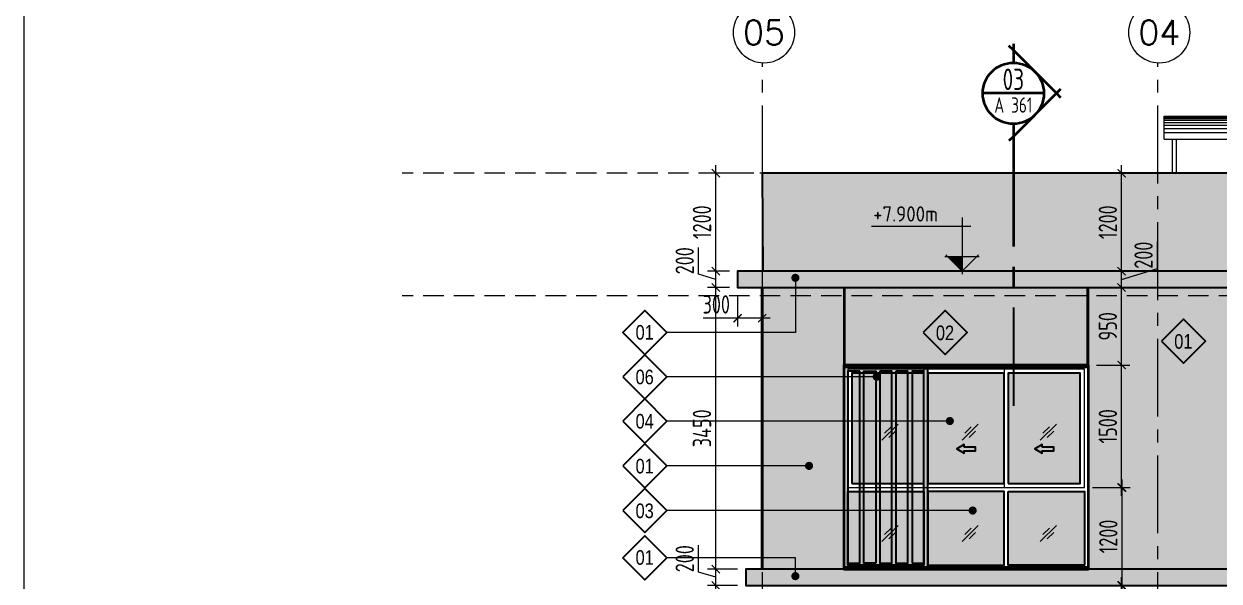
# Model space of a CAD drawing. Header units: millimetres. Extents: x -30697 to 201471, y -29614 to 19378.
# Drawn here: x 94686 to 109335, y 4104 to 10929 of the extents above; entities that cross this region are included whole.
import ezdxf
from ezdxf.enums import TextEntityAlignment as Align

# ---------------------------------------------------------------- set-up
doc = ezdxf.new("R2010")
doc.units = ezdxf.units.MM
doc.header["$MEASUREMENT"] = 0
doc.header["$PDMODE"] = 1
for name, pattern in [('1735 X DT-5BR-ELE_03$0$DASHED', [0.75, 0.5, -0.25]), ('ACAD_ISO02W100', [15, 12, -3]), ('CENTER2', [28.575, 19.05, -3.175, 3.175, -3.175])]:
    doc.linetypes.add(name, pattern=pattern)
for name, color, linetype, lineweight, plot in [('00--ORIGIN', 6, 'Continuous', 0, False), ('00--ORIGIN POINT', 200, 'Continuous', 20, False), ('1735 X DT-5BR-ELE_03$0$00--ORIGIN', 6, 'Continuous', 0, False)]:
    doc.layers.add(name, color=color, linetype=linetype, lineweight=lineweight, plot=plot)
for name, color, linetype, lineweight in [('03--GRID', 252, 'CENTER2', 5), ('03--GRIDBUBBLE', 8, 'Continuous', 18), ('03--GRIDTEXT', 4, 'Continuous', 40), ('07--DIM-2', 2, 'Continuous', 25), ('08--DETREF', 7, 'Continuous', 25), ('08--SECTREF', 7, 'Continuous', 35), ('08--SECTREF-1', 2, 'Continuous', 25), ('08--SECTREF-2', 4, 'Continuous', 35), ('08--TAG REF', 7, 'Continuous', 25), ('1735 X DT-5BR-ELE_03$0$06--LINE-0', 8, 'Continuous', 13), ('1735 X DT-5BR-ELE_03$0$06--LINE-2', 2, 'Continuous', 25), ('1735 X DT-5BR-ELE_03$0$06--LINE-3', 3, 'Continuous', 35), ('1735 X DT-5BR-ELE_03$0$06--LINE-4', 4, 'Continuous', 40), ('1735 X DT-5BR-ELE_03$0$G--STELWRK-0', 8, 'Continuous', 13), ('1735 X DT-5BR-ELE_03$0$L--DOORS-1', 9, 'Continuous', 18), ('1735 X DT-5BR-ELE_03$0$L--DOORS-2', 2, 'Continuous', 25), ('1735 X DT-5BR-ELE_03$0$L--GLASS MARK', 8, 'Continuous', 13), ('1735 X DT-5BR-ELE_03$0$L--WINDOW-1', 9, 'Continuous', 18), ('1735 X DT-5BR-ELE_03$0$L--WINDOW-2', 2, 'Continuous', 25), ('1735 X DT-5BR-ELE_03$0$W--ELV-1', 250, '1735 X DT-5BR-ELE_03$0$DASHED', 9), ('1735 X DT-5BR-ELE_03$0$Z--GROOVES', 7, 'Continuous', 9), ('1735 X DT-5BR-ELE_03$0$Z--GROOVES-DUMMY.', 252, 'Continuous', 9), ('W--ELEV-2', 7, 'Continuous', 20)]:
    doc.layers.add(name, color=color, linetype=linetype, lineweight=lineweight)
doc.layers.add('08--WINREF-1', color=8, linetype='Continuous')
doc.layers.add('1735 X DT-5BR-ELE_03$0$L-Louvers 1', color=2, linetype='Continuous')
for name, color, linetype, lineweight, true_color in [('1735 X DT-5BR-ELE_03$0$L--FR SHADE-1', 7, 'Continuous', 20, 0xc8c8c8), ('1735 X DT-5BR-ELE_03$0$L--GL SHADE-1', 7, 'Continuous', 20, 0xd7e1ff), ('1735 X DT-5BR-ELE_03$0$L--SHADE-1', 7, 'Continuous', 20, 0xf5f5f5), ('1735 X DT-5BR-ELE_03$0$L--SHADE-2', 7, 'Continuous', 20, 0xd2d2d2)]:
    doc.layers.add(name, color=color, linetype=linetype, lineweight=lineweight, true_color=true_color)
doc.styles.add('Ariel', font='arial.ttf', dxfattribs={"width": 0.8})
doc.styles.add('ISO', font='isocp2.shx', dxfattribs={"width": 0.8})
doc.styles.add('ROMANS', font='romans.shx')
doc.dimstyles.new('1-100_AR', dxfattribs={"dimtxt": 225, "dimasz": 100, "dimexe": 100, "dimexo": 100, "dimgap": 0, "dimtad": 0, "dimzin": 12, "dimdsep": 46, "dimtxsty": 'ISO', "dimblk": 'ARCHTICK', "dimcen": 100, "dimdle": 100, "dimclrd": 8, "dimclre": 9, "dimclrt": 2, "dimadec": 0, "dimazin": 0, "dimtfac": 1, "dimtmove": 0, "dimatfit": 2, "dimldrblk": 'ARCHTICK', "dimfxl": 1, "dimtvp": 0.75, "dimtolj": 1, "dimtzin": 12, "dimlwd": 9, "dimlwe": 9, "dimarcsym": 0})
doc.dimstyles.new('1-50', dxfattribs={"dimtxt": 125, "dimasz": 50, "dimexe": 50, "dimexo": 50, "dimgap": 0, "dimtad": 0, "dimdec": 3, "dimzin": 12, "dimdsep": 46, "dimtxsty": 'ISO', "dimblk": 'ARCHTICK', "dimcen": -150, "dimdle": 50, "dimclrd": 9, "dimclre": 9, "dimclrt": 2, "dimadec": 0, "dimazin": 0, "dimtfac": 1, "dimtdec": 3, "dimtmove": 1, "dimatfit": 2, "dimldrblk": 'ARCHTICK', "dimfxl": 1, "dimtvp": 0.75, "dimtolj": 1, "dimtzin": 12, "dimlwd": 18, "dimlwe": 18, "dimarcsym": 0})

# ---------------------------------------------------------------- blocks, each defined once
blk = doc.blocks.new('*U14')
blk.add_line((-183974, 60145), (-184974, 60145))
at = {"layer": '08--DETREF'}
blk.add_line((-184474, 56645), (-184474, 55041), dxfattribs=at)
at = {"layer": '08--SECTREF'}
for p, q in [((-184474, 60852), (-184474, 60645)), ((-184474, 59645), (-184474, 57645)), ((-184474, 59438), (-184545, 59367)), ((-184474, 57312), (-184474, 56978))]:
    blk.add_line(p, q, dxfattribs=at)
for points in [[(-184474, 60952), (-184474, 60852), (-184545, 60923)], [(-184474, 60852), (-183767, 60145), (-184474, 59438)], [(-183696, 60074), (-183767, 60145), (-183696, 60216)]]:
    blk.add_lwpolyline(points, dxfattribs=at)
blk.add_circle((-184474, 60145), 500, dxfattribs=at)
at = {"layer": '08--SECTREF-1', "style": 'ISO', "width": 0.8, "flags": 4}
blk.add_attdef('DRG-NO', text='', height=250, dxfattribs=at).set_placement((-184474, 59954), align=Align.MIDDLE_CENTER)
at = {"layer": '08--SECTREF-2', "style": 'ISO', "width": 0.8, "flags": 4}
blk.add_attdef('SECTION', text='', height=350, dxfattribs=at).set_placement((-184474, 60374), align=Align.MIDDLE_CENTER)
blk = doc.blocks.new('GRUDH')
at = {"layer": '03--GRIDBUBBLE'}
blk.add_circle((0, 0), 499, dxfattribs=at)
at = {"layer": '03--GRIDTEXT', "style": 'Ariel', "width": 0.8, "flags": 4}
blk.add_attdef('GRID', text='', height=400, dxfattribs=at).set_placement((0, 0), align=Align.MIDDLE_CENTER)
blk = doc.blocks.new('*U481')
at = {"layer": '1735 X DT-5BR-ELE_03$0$Z--GROOVES-DUMMY.', "ltscale": 25, "transparency": 33554623}
h = blk.add_hatch(color=256, dxfattribs=at)
h.dxf.hatch_style = 1
h.paths.add_polyline_path([(0, 15), (0, 0), (950, 0), (950, 15)])
at = {"layer": '1735 X DT-5BR-ELE_03$0$Z--GROOVES', "ltscale": 25}
blk.add_lwpolyline([(0, 15), (0, 0), (950, 0), (950, 15)], close=True, dxfattribs=at)
blk = doc.blocks.new('*U470')
at = {"layer": '1735 X DT-5BR-ELE_03$0$L--FR SHADE-1'}
h = blk.add_hatch(color=256, dxfattribs=at)
h.dxf.hatch_style = 1
h.paths.add_polyline_path([(3000, 2500), (0, 2500), (0, 2475), (1033, 2475), (3000, 2475)])
h = blk.add_hatch(color=256, dxfattribs=at)
h.dxf.hatch_style = 1
h.paths.add_polyline_path([(0, 2475), (0, 25), (1033, 25), (1033, 2475)])
h.paths.add_polyline_path([(590, 2425), (590, 75), (443, 75), (443, 2425)], flags=16)
h.paths.add_polyline_path([(640, 2425), (787, 2425), (787, 75), (640, 75)], flags=16)
h.paths.add_polyline_path([(393, 2425), (393, 75), (247, 75), (247, 2425)], flags=16)
h.paths.add_polyline_path([(837, 2425), (983, 2425), (983, 75), (837, 75)], flags=16)
h.paths.add_polyline_path([(197, 2425), (197, 75), (50, 75), (50, 2425)], flags=16)
h = blk.add_hatch(color=256, dxfattribs=at)
h.dxf.hatch_style = 1
h.paths.add_polyline_path([(3000, 25), (0, 25), (0, 0), (3000, 0)])
at = {"layer": '1735 X DT-5BR-ELE_03$0$06--LINE-3'}
blk.add_lwpolyline([(3000, 2500), (0, 2500), (0, 0), (3000, 0)], close=True, dxfattribs=at)
at = {"layer": '1735 X DT-5BR-ELE_03$0$L-Louvers 1'}
for points in [[(0, 2475), (3000, 2475), (3000, 2500), (0, 2500)], [(0, 25), (1033, 25), (1033, 2475), (0, 2475)], [(393, 75), (247, 75), (247, 2425), (393, 2425)], [(443, 2425), (443, 75), (590, 75), (590, 2425)], [(640, 2425), (640, 75), (787, 75), (787, 2425)], [(0, 0), (3000, 0), (3000, 25), (0, 25)]]:
    blk.add_lwpolyline(points, close=True, dxfattribs=at)
for points in [[(197, 2425), (50, 2425), (50, 75), (197, 75), (197, 2425)], [(837, 75), (983, 75), (983, 2425), (837, 2425), (837, 75)]]:
    blk.add_lwpolyline(points, dxfattribs=at)
blk = doc.blocks.new('*U472')
at = {"layer": '1735 X DT-5BR-ELE_03$0$L--SHADE-1', "transparency": 33554687}
h = blk.add_hatch(color=256, dxfattribs=at)
h.dxf.hatch_style = 1
h.paths.add_polyline_path([(0, 0), (-7500, 0), (-7500, -200), (0, -200)])
at = {"layer": '1735 X DT-5BR-ELE_03$0$06--LINE-2'}
blk.add_lwpolyline([(0, 0), (-7500, 0), (-7500, -200), (0, -200)], close=True, dxfattribs=at)
blk = doc.blocks.new('1735 X DT-5BR-ELE_03$0$2500')
at = {"layer": '1735 X DT-5BR-ELE_03$0$L--DOORS-1', "transparency": 33554623}
h = blk.add_hatch(color=252, dxfattribs=at)
h.dxf.hatch_style = 1
h.paths.add_polyline_path([(1617, 1495), (1476, 1495), (1476, 1525), (1385, 1472), (1476, 1419), (1476, 1448), (1617, 1448)])
h = blk.add_hatch(color=252, dxfattribs=at)
h.dxf.hatch_style = 1
h.paths.add_polyline_path([(2574, 1495), (2434, 1495), (2434, 1525), (2342, 1472), (2434, 1419), (2434, 1448), (2574, 1448)])
at = {"layer": '1735 X DT-5BR-ELE_03$0$L--GL SHADE-1'}
h = blk.add_hatch(color=256, dxfattribs=at)
h.dxf.hatch_style = 1
h.paths.add_polyline_path([(100, 1050), (983, 1050), (983, 2400), (100, 2400)])
h = blk.add_hatch(color=256, dxfattribs=at)
h.dxf.hatch_style = 1
h.paths.add_polyline_path([(1033, 1050), (1967, 1050), (1967, 2400), (1033, 2400)])
h = blk.add_hatch(color=256, dxfattribs=at)
h.dxf.hatch_style = 1
h.paths.add_polyline_path([(2017, 1050), (2900, 1050), (2900, 2400), (2017, 2400)])
h = blk.add_hatch(color=256, dxfattribs=at)
h.dxf.hatch_style = 1
h.paths.add_polyline_path([(50, 950), (983, 950), (983, 50), (50, 50)])
h = blk.add_hatch(color=256, dxfattribs=at)
h.dxf.hatch_style = 1
h.paths.add_polyline_path([(1033, 50), (1967, 50), (1967, 950), (1033, 950)])
h = blk.add_hatch(color=256, dxfattribs=at)
h.dxf.hatch_style = 1
h.paths.add_polyline_path([(2017, 950), (2950, 950), (2950, 50), (2017, 50)])
blk.add_lwpolyline([(3000, 2500), (0, 2500), (0, 0), (3000, 0)], close=True)
at = {"layer": '1735 X DT-5BR-ELE_03$0$L--DOORS-2'}
for points in [[(1476, 1495), (1476, 1525), (1385, 1472), (1476, 1419), (1476, 1448), (1617, 1448), (1617, 1495), (1476, 1495)], [(2434, 1495), (2434, 1525), (2342, 1472), (2434, 1419), (2434, 1448), (2574, 1448), (2574, 1495), (2434, 1495)]]:
    blk.add_lwpolyline(points, dxfattribs=at)
at = {"layer": '1735 X DT-5BR-ELE_03$0$L--GLASS MARK'}
for p, q in [((467, 1578), (666, 1777)), ((1451, 1578), (1649, 1777)), ((2409, 1578), (2608, 1777)), ((500, 1664), (580, 1744)), ((553, 1611), (633, 1691)), ((1484, 1664), (1563, 1744)), ((1537, 1611), (1616, 1691)), ((2442, 1664), (2522, 1744)), ((2495, 1611), (2575, 1691)), ((467, 337), (666, 536)), ((500, 423), (580, 503)), ((553, 370), (633, 450)), ((1451, 337), (1649, 536)), ((1484, 423), (1563, 503)), ((1537, 370), (1616, 450)), ((2409, 337), (2608, 536)), ((2442, 423), (2522, 503)), ((2495, 370), (2575, 450))]:
    blk.add_line(p, q, dxfattribs=at)
at = {"layer": '1735 X DT-5BR-ELE_03$0$L--WINDOW-1'}
for p, q in [((983, 2450), (983, 1000)), ((1967, 2450), (1967, 1000))]:
    blk.add_line(p, q, dxfattribs=at)
blk.add_lwpolyline([(50, 1000), (2950, 1000), (2950, 2450), (50, 2450)], close=True, dxfattribs=at)
at = {"layer": '1735 X DT-5BR-ELE_03$0$L--WINDOW-2'}
for points in [[(100, 1050), (983, 1050), (983, 2400), (100, 2400)], [(1033, 1050), (1967, 1050), (1967, 2400), (1033, 2400)], [(2017, 1050), (2900, 1050), (2900, 2400), (2017, 2400)], [(50, 950), (983, 950), (983, 50), (50, 50)], [(1033, 50), (1967, 50), (1967, 950), (1033, 950)], [(2017, 950), (2950, 950), (2950, 50), (2017, 50)]]:
    blk.add_lwpolyline(points, close=True, dxfattribs=at)
blk = doc.blocks.new('1735 X DT-5BR-ELE_03$0$A$C7F7127F5')
at = {"color": 8}
for p, q in [((-2400, 700, 372), (100, 700, 372)), ((-2400, 500, 372), (-2400, 700, 372)), ((100, 500, 372), (100, 700, 372))]:
    blk.add_line(p, q, dxfattribs=at)
at = {"color": 252}
for p, q in [((-2400, 697, 372), (100, 697, 372)), ((-2400, 687, 372), (100, 687, 372)), ((-2400, 672, 372), (100, 672, 372)), ((-2400, 649, 372), (100, 649, 372)), ((-2400, 621, 372), (100, 621, 372)), ((-2400, 587, 372), (100, 587, 372)), ((-2400, 546, 372), (100, 546, 372))]:
    blk.add_line(p, q, dxfattribs=at)
at = {"color": 9}
for p, q in [((-2400, 500, 372), (100, 500, 372)), ((-2400, 417, 372), (-2400, 500, 372)), ((100, 417, 372), (100, 500, 372)), ((-2400, 417, 372), (100, 417, 372))]:
    blk.add_line(p, q, dxfattribs=at)
at = {"layer": '1735 X DT-5BR-ELE_03$0$G--STELWRK-0'}
for p, q in [((-2300, 0), (-2300, 417, 372)), ((-2250, 0, 0), (-2250, 417, 372)), ((-50, 0, 0), (-50, 417, 372)), ((0, 0), (0, 417, 372))]:
    blk.add_line(p, q, dxfattribs=at)
blk = doc.blocks.new('1735 X DT-5BR-ELE_03')
at = {"layer": '1735 X DT-5BR-ELE_03$0$L--SHADE-1', "transparency": 33554687}
h = blk.add_hatch(color=256, dxfattribs=at)
h.dxf.hatch_style = 1
h.paths.add_polyline_path([(104734, 7700), (103734, 7700), (103734, 4250), (104734, 4250)])
h = blk.add_hatch(color=256, dxfattribs=at)
h.dxf.hatch_style = 1
h.paths.add_polyline_path([(107734, 4249), (107734, 7700), (110018, 7700), (110018, 4250)])
at = {"layer": '1735 X DT-5BR-ELE_03$0$L--SHADE-2', "transparency": 33554687}
h = blk.add_hatch(color=256, dxfattribs=at)
h.dxf.hatch_style = 1
h.paths.add_polyline_path([(103734, 9100), (115734, 9100), (115734, 7900), (103741, 7900)])
h = blk.add_hatch(color=256, dxfattribs=at)
h.dxf.hatch_style = 1
h.paths.add_polyline_path([(104749, 6750), (107719, 6750), (107719, 7700), (104749, 7700)])
at = {"layer": '1735 X DT-5BR-ELE_03$0$00--ORIGIN'}
for points in [[(103734, 9100), (115734, 9100), (115734, 7900), (103741, 7900)], [(104734, 7700), (103734, 7700), (103734, 4250), (104734, 4250)], [(104749, 6750), (107719, 6750), (107719, 7700), (104749, 7700)], [(107734, 4249), (107734, 7700), (110018, 7700), (110018, 4250)]]:
    blk.add_lwpolyline(points, close=True, dxfattribs=at)
at = {"layer": '1735 X DT-5BR-ELE_03$0$06--LINE-2'}
blk.add_lwpolyline([(115734, 7900), (115734, 9100), (103734, 9100), (103741, 7900)], dxfattribs=at)
at = {"layer": '1735 X DT-5BR-ELE_03$0$06--LINE-4'}
blk.add_line((103734, 4250), (103734, 7700), dxfattribs=at)
at = {"layer": '1735 X DT-5BR-ELE_03$0$W--ELV-1', "ltscale": 500}
for points in [[(121206, 9100), (99322, 9100)], [(121206, 7600), (99322, 7600)]]:
    blk.add_lwpolyline(points, dxfattribs=at)
at = {"layer": '1735 X DT-5BR-ELE_03$0$06--LINE-0'}
blk.add_blockref('1735 X DT-5BR-ELE_03$0$A$C7F7127F5', (111062, 9100, 0), dxfattribs=at)
at = {"layer": '1735 X DT-5BR-ELE_03$0$06--LINE-2'}
for p in [(110934, 7900), (111034, 4250)]:
    blk.add_blockref('*U472', p, dxfattribs=at)
at = {"layer": '1735 X DT-5BR-ELE_03$0$L--WINDOW-2'}
blk.add_blockref('1735 X DT-5BR-ELE_03$0$2500', (104734, 4250), dxfattribs=at)
at = {"layer": '1735 X DT-5BR-ELE_03$0$L-Louvers 1'}
blk.add_blockref('*U470', (104734, 4250), dxfattribs=at)
at = {"layer": '1735 X DT-5BR-ELE_03$0$Z--GROOVES-DUMMY.', "ltscale": 25, "rotation": 270}
blk.add_blockref('*U481', (104734, 7700), dxfattribs=at)
at = {"layer": '1735 X DT-5BR-ELE_03$0$Z--GROOVES-DUMMY.', "ltscale": 25, "xscale": -1, "rotation": 90}
blk.add_blockref('*U481', (107734, 7700), dxfattribs=at)
blk = doc.blocks.new('*U109')
at = {"color": 2}
for p, q in [((0, 875), (0, -46)), ((1478, 734), (-141, 734)), ((-280, 234), (280, 234)), ((0, 0), (-267, 267)), ((267, 267), (0, 0))]:
    blk.add_line(p, q, dxfattribs=at)
blk.add_solid([(0, 234), (234, 234), (0, 0), (234, 234)], dxfattribs=at)
at = {"layer": '00--ORIGIN POINT', "linetype": 'ACAD_ISO02W100', "ltscale": 5}
blk.add_line((270, 0), (-270, 0), dxfattribs=at)
at = {"style": 'ISO', "width": 0.8}
for tag, p in [('LEVEL', (225, 782)), ('FLOOR', (225, 406))]:
    blk.add_attdef(tag, p, '', height=250, dxfattribs=at)
blk = doc.blocks.new('_ArchTick')
at = {"color": 0, "const_width": 0.15}
blk.add_lwpolyline([(-0.5, -0.5), (0.5, 0.5)], dxfattribs=at)
blk = doc.blocks.new('*D144')
at = {"layer": '07--DIM-2', "color": 8, "lineweight": 9, "transparency": 16777216}
blk.add_line((108146, 3950), (108146, 5350), dxfattribs=at)
at = {"layer": '07--DIM-2', "color": 9, "lineweight": 9, "transparency": 16777216}
for p, q in [((107784, 5250), (108246, 5250)), ((107834, 4050), (108246, 4050))]:
    blk.add_line(p, q, dxfattribs=at)
at = {"layer": 'Defpoints', "color": 0, "transparency": 16777216}
for p in [(107684, 5250), (108146, 5250), (107734, 4050)]:
    blk.add_point(p, dxfattribs=at)
at = {"layer": '07--DIM-2', "color": 8, "lineweight": 9, "transparency": 16777216, "xscale": 100, "yscale": 100, "zscale": 100}
for p, rotation in [((108146, 5250), 90), ((108146, 4050), 270)]:
    blk.add_blockref('_ArchTick', p, dxfattribs=dict(at, rotation=rotation))
at = {"layer": '07--DIM-2', "color": 2, "transparency": 16777216, "insert": (107977, 4650), "char_height": 225, "attachment_point": 5, "rotation": 90, "style": 'ISO'}
blk.add_mtext('\\A1;1200', dxfattribs=at)
blk = doc.blocks.new('*D158')
at = {"layer": '07--DIM-2', "color": 9, "lineweight": 9, "transparency": 16777216}
for p, q in [((103434, 7600), (103434, 7224)), ((103734, 7600), (103734, 7224))]:
    blk.add_line(p, q, dxfattribs=at)
at = {"layer": '07--DIM-2', "color": 8, "lineweight": 9, "transparency": 16777216}
for p, q in [((103434, 7324), (103010, 7324)), ((103834, 7324), (103434, 7324))]:
    blk.add_line(p, q, dxfattribs=at)
at = {"layer": 'Defpoints', "color": 0, "transparency": 16777216}
for p in [(103434, 7700), (103734, 7700), (103434, 7324)]:
    blk.add_point(p, dxfattribs=at)
at = {"layer": '07--DIM-2', "color": 8, "lineweight": 9, "transparency": 16777216, "xscale": 100, "yscale": 100, "zscale": 100, "rotation": 180}
blk.add_blockref('_ArchTick', (103434, 7324), dxfattribs=at)
at = {"layer": '07--DIM-2', "color": 8, "lineweight": 9, "transparency": 16777216, "xscale": 100, "yscale": 100, "zscale": 100}
blk.add_blockref('_ArchTick', (103734, 7324), dxfattribs=at)
at = {"layer": '07--DIM-2', "color": 2, "transparency": 16777216, "insert": (103172, 7493), "char_height": 225, "attachment_point": 5, "style": 'ISO'}
blk.add_mtext('\\A1;300', dxfattribs=at)
blk = doc.blocks.new('*U19')
at = {"layer": '08--WINREF-1', "color": 2}
blk.add_lwpolyline([(339, 0), (0, -339), (-339, 0), (0, 339)], close=True, dxfattribs=at)
at = {"style": 'Ariel', "width": 0.8}
blk.add_attdef('CB-02', text='', height=225, dxfattribs=at).set_placement((3, -4), align=Align.MIDDLE)
blk = doc.blocks.new('*D166')
at = {"layer": '07--DIM-2', "color": 8, "lineweight": 9, "transparency": 16777216}
blk.add_line((108140, 2950), (108140, 4150), dxfattribs=at)
at = {"layer": '07--DIM-2', "color": 9, "lineweight": 9, "transparency": 16777216}
for p, q in [((107834, 4050), (108240, 4050)), ((107834, 3050), (108240, 3050))]:
    blk.add_line(p, q, dxfattribs=at)
at = {"layer": 'Defpoints', "color": 0, "transparency": 16777216}
for p in [(107734, 4050), (108140, 4050), (107734, 3050)]:
    blk.add_point(p, dxfattribs=at)
at = {"layer": '07--DIM-2', "color": 8, "lineweight": 9, "transparency": 16777216, "xscale": 100, "yscale": 100, "zscale": 100}
for p, rotation in [((108140, 4050), 90), ((108140, 3050), 270)]:
    blk.add_blockref('_ArchTick', p, dxfattribs=dict(at, rotation=rotation))
at = {"layer": '07--DIM-2', "color": 2, "transparency": 16777216, "insert": (107971, 3550), "char_height": 225, "attachment_point": 5, "rotation": 90, "style": 'ISO'}
blk.add_mtext('\\A1;1000', dxfattribs=at)
blk = doc.blocks.new('*D167')
at = {"layer": '07--DIM-2', "color": 9, "lineweight": 9, "transparency": 16777216}
for p, q in [((107834, 6750), (108240, 6750)), ((107784, 5250), (108240, 5250))]:
    blk.add_line(p, q, dxfattribs=at)
at = {"layer": '07--DIM-2', "color": 8, "lineweight": 9, "transparency": 16777216}
blk.add_line((108140, 5150), (108140, 6850), dxfattribs=at)
at = {"layer": 'Defpoints', "color": 0, "transparency": 16777216}
for p in [(107734, 6750), (108140, 6750), (107684, 5250)]:
    blk.add_point(p, dxfattribs=at)
at = {"layer": '07--DIM-2', "color": 8, "lineweight": 9, "transparency": 16777216, "xscale": 100, "yscale": 100, "zscale": 100}
for p, rotation in [((108140, 6750), 90), ((108140, 5250), 270)]:
    blk.add_blockref('_ArchTick', p, dxfattribs=dict(at, rotation=rotation))
at = {"layer": '07--DIM-2', "color": 2, "transparency": 16777216, "insert": (107971, 6000), "char_height": 225, "attachment_point": 5, "rotation": 90, "style": 'ISO'}
blk.add_mtext('\\A1;1500', dxfattribs=at)
blk = doc.blocks.new('*D168')
at = {"layer": '07--DIM-2', "color": 8, "lineweight": 9, "transparency": 16777216}
blk.add_line((108140, 6650), (108140, 7800), dxfattribs=at)
at = {"layer": '07--DIM-2', "color": 9, "lineweight": 9, "transparency": 16777216}
for p, q in [((107834, 7700), (108240, 7700)), ((107834, 6750), (108240, 6750))]:
    blk.add_line(p, q, dxfattribs=at)
at = {"layer": 'Defpoints', "color": 0, "transparency": 16777216}
for p in [(107734, 7700), (108140, 7700), (107734, 6750)]:
    blk.add_point(p, dxfattribs=at)
at = {"layer": '07--DIM-2', "color": 8, "lineweight": 9, "transparency": 16777216, "xscale": 100, "yscale": 100, "zscale": 100}
for p, rotation in [((108140, 7700), 90), ((108140, 6750), 270)]:
    blk.add_blockref('_ArchTick', p, dxfattribs=dict(at, rotation=rotation))
at = {"layer": '07--DIM-2', "color": 2, "transparency": 16777216, "insert": (107971, 7225), "char_height": 225, "attachment_point": 5, "rotation": 90, "style": 'ISO'}
blk.add_mtext('\\A1;950', dxfattribs=at)
blk = doc.blocks.new('*D169')
at = {"layer": '07--DIM-2', "color": 8, "lineweight": 9, "transparency": 16777216}
for p, q in [((108578, 7931), (108578, 8260)), ((108140, 7600), (108140, 8000)), ((108140, 7800), (108578, 7931))]:
    blk.add_line(p, q, dxfattribs=at)
at = {"layer": '07--DIM-2', "color": 9, "lineweight": 9, "transparency": 16777216}
for p, q in [((107824, 7900), (108240, 7900)), ((107834, 7700), (108240, 7700))]:
    blk.add_line(p, q, dxfattribs=at)
at = {"layer": 'Defpoints', "color": 0, "transparency": 16777216}
for p in [(107724, 7900), (108140, 7900), (107734, 7700)]:
    blk.add_point(p, dxfattribs=at)
at = {"layer": '07--DIM-2', "color": 8, "lineweight": 9, "transparency": 16777216, "xscale": 100, "yscale": 100, "zscale": 100}
for p, rotation in [((108140, 7900), 90), ((108140, 7700), 270)]:
    blk.add_blockref('_ArchTick', p, dxfattribs=dict(at, rotation=rotation))
at = {"layer": '07--DIM-2', "color": 2, "transparency": 16777216, "insert": (108409, 8096), "char_height": 225, "attachment_point": 5, "rotation": 90, "style": 'ISO'}
blk.add_mtext('\\A1;200', dxfattribs=at)
blk = doc.blocks.new('*D170')
at = {"layer": '07--DIM-2', "color": 8, "lineweight": 9, "transparency": 16777216}
blk.add_line((108140, 7800), (108140, 9200), dxfattribs=at)
at = {"layer": '07--DIM-2', "color": 9, "lineweight": 9, "transparency": 16777216}
for p, q in [((108173, 9100), (108240, 9100)), ((107823, 7900), (108240, 7900))]:
    blk.add_line(p, q, dxfattribs=at)
at = {"layer": 'Defpoints', "color": 0, "transparency": 16777216}
for p in [(108073, 9100), (108140, 9100), (107723, 7900)]:
    blk.add_point(p, dxfattribs=at)
at = {"layer": '07--DIM-2', "color": 8, "lineweight": 9, "transparency": 16777216, "xscale": 100, "yscale": 100, "zscale": 100}
for p, rotation in [((108140, 9100), 90), ((108140, 7900), 270)]:
    blk.add_blockref('_ArchTick', p, dxfattribs=dict(at, rotation=rotation))
at = {"layer": '07--DIM-2', "color": 2, "transparency": 16777216, "insert": (107971, 8500), "char_height": 225, "attachment_point": 5, "rotation": 90, "style": 'ISO'}
blk.add_mtext('\\A1;1200', dxfattribs=at)
blk = doc.blocks.new('*D172')
at = {"layer": '07--DIM-2', "color": 8, "lineweight": 9, "transparency": 16777216}
blk.add_line((103166, 350), (103166, 4150), dxfattribs=at)
at = {"layer": '07--DIM-2', "color": 9, "lineweight": 9, "transparency": 16777216}
for p, q in [((103434, 4050), (103066, 4050)), ((103634, 450), (103066, 450))]:
    blk.add_line(p, q, dxfattribs=at)
at = {"layer": 'Defpoints', "color": 0, "transparency": 16777216}
for p in [(103166, 4050), (103534, 4050), (103734, 450)]:
    blk.add_point(p, dxfattribs=at)
at = {"layer": '07--DIM-2', "color": 8, "lineweight": 9, "transparency": 16777216, "xscale": 100, "yscale": 100, "zscale": 100}
for p, rotation in [((103166, 4050), 90), ((103166, 450), 270)]:
    blk.add_blockref('_ArchTick', p, dxfattribs=dict(at, rotation=rotation))
at = {"layer": '07--DIM-2', "color": 2, "transparency": 16777216, "insert": (102997, 2250), "char_height": 225, "attachment_point": 5, "rotation": 90, "style": 'ISO'}
blk.add_mtext('\\A1;3600', dxfattribs=at)
blk = doc.blocks.new('*D173')
at = {"layer": '07--DIM-2', "color": 8, "lineweight": 9, "transparency": 16777216}
for p, q in [((102954, 4214), (102954, 4542)), ((103166, 3950), (103166, 4350)), ((103166, 4150), (102954, 4214))]:
    blk.add_line(p, q, dxfattribs=at)
at = {"layer": '07--DIM-2', "color": 9, "lineweight": 9, "transparency": 16777216}
for p, q in [((103434, 4250), (103066, 4250)), ((103434, 4050), (103066, 4050))]:
    blk.add_line(p, q, dxfattribs=at)
at = {"layer": 'Defpoints', "color": 0, "transparency": 16777216}
for p in [(103166, 4250), (103534, 4250), (103534, 4050)]:
    blk.add_point(p, dxfattribs=at)
at = {"layer": '07--DIM-2', "color": 8, "lineweight": 9, "transparency": 16777216, "xscale": 100, "yscale": 100, "zscale": 100}
for p, rotation in [((103166, 4250), 90), ((103166, 4050), 270)]:
    blk.add_blockref('_ArchTick', p, dxfattribs=dict(at, rotation=rotation))
at = {"layer": '07--DIM-2', "color": 2, "transparency": 16777216, "insert": (102785, 4378), "char_height": 225, "attachment_point": 5, "rotation": 90, "style": 'ISO'}
blk.add_mtext('\\A1;200', dxfattribs=at)
blk = doc.blocks.new('*D174')
at = {"layer": '07--DIM-2', "color": 8, "lineweight": 9, "transparency": 16777216}
blk.add_line((103166, 4150), (103166, 7800), dxfattribs=at)
at = {"layer": '07--DIM-2', "color": 9, "lineweight": 9, "transparency": 16777216}
for p, q in [((103334, 7700), (103066, 7700)), ((103434, 4250), (103066, 4250))]:
    blk.add_line(p, q, dxfattribs=at)
at = {"layer": 'Defpoints', "color": 0, "transparency": 16777216}
for p in [(103166, 7700), (103434, 7700), (103534, 4250)]:
    blk.add_point(p, dxfattribs=at)
at = {"layer": '07--DIM-2', "color": 8, "lineweight": 9, "transparency": 16777216, "xscale": 100, "yscale": 100, "zscale": 100}
for p, rotation in [((103166, 7700), 90), ((103166, 4250), 270)]:
    blk.add_blockref('_ArchTick', p, dxfattribs=dict(at, rotation=rotation))
at = {"layer": '07--DIM-2', "color": 2, "transparency": 16777216, "insert": (102997, 5975), "char_height": 225, "attachment_point": 5, "rotation": 90, "style": 'ISO'}
blk.add_mtext('\\A1;3450', dxfattribs=at)
blk = doc.blocks.new('*D175')
at = {"layer": '07--DIM-2', "color": 8, "lineweight": 9, "transparency": 16777216}
for p, q in [((102954, 7864), (102954, 8192)), ((103166, 7600), (103166, 8000)), ((103166, 7800), (102954, 7864))]:
    blk.add_line(p, q, dxfattribs=at)
at = {"layer": '07--DIM-2', "color": 9, "lineweight": 9, "transparency": 16777216}
for p, q in [((103334, 7900), (103066, 7900)), ((103334, 7700), (103066, 7700))]:
    blk.add_line(p, q, dxfattribs=at)
at = {"layer": 'Defpoints', "color": 0, "transparency": 16777216}
for p in [(103166, 7900), (103434, 7900), (103434, 7700)]:
    blk.add_point(p, dxfattribs=at)
at = {"layer": '07--DIM-2', "color": 8, "lineweight": 9, "transparency": 16777216, "xscale": 100, "yscale": 100, "zscale": 100}
for p, rotation in [((103166, 7900), 90), ((103166, 7700), 270)]:
    blk.add_blockref('_ArchTick', p, dxfattribs=dict(at, rotation=rotation))
at = {"layer": '07--DIM-2', "color": 2, "transparency": 16777216, "insert": (102785, 8028), "char_height": 225, "attachment_point": 5, "rotation": 90, "style": 'ISO'}
blk.add_mtext('\\A1;200', dxfattribs=at)
blk = doc.blocks.new('*D176')
at = {"layer": '07--DIM-2', "color": 9, "lineweight": 9, "transparency": 16777216}
for p, q in [((103634, 9100), (103066, 9100)), ((103334, 7900), (103066, 7900))]:
    blk.add_line(p, q, dxfattribs=at)
at = {"layer": '07--DIM-2', "color": 8, "lineweight": 9, "transparency": 16777216}
blk.add_line((103166, 7800), (103166, 9200), dxfattribs=at)
at = {"layer": 'Defpoints', "color": 0, "transparency": 16777216}
for p in [(103166, 9100), (103734, 9100), (103434, 7900)]:
    blk.add_point(p, dxfattribs=at)
at = {"layer": '07--DIM-2', "color": 8, "lineweight": 9, "transparency": 16777216, "xscale": 100, "yscale": 100, "zscale": 100}
for p, rotation in [((103166, 9100), 90), ((103166, 7900), 270)]:
    blk.add_blockref('_ArchTick', p, dxfattribs=dict(at, rotation=rotation))
at = {"layer": '07--DIM-2', "color": 2, "transparency": 16777216, "insert": (102997, 8500), "char_height": 225, "attachment_point": 5, "rotation": 90, "style": 'ISO'}
blk.add_mtext('\\A1;1200', dxfattribs=at)
blk = doc.blocks.new('*U140')
at = {"layer": '08--WINREF-1', "color": 2}
blk.add_lwpolyline([(339, 0), (0, -339), (-339, 0), (0, 339)], close=True, dxfattribs=at)
at = {"style": 'Ariel', "width": 0.8}
blk.add_attdef('CB-02', text='', height=225, dxfattribs=at).set_placement((3, -4), align=Align.MIDDLE)
blk.add_leader([(-5045, 0), (-339, 0)], dimstyle='1-50', override={"dimtxt": 100, "dimasz": 125, "dimgap": 50, "dimtad": 0, "dimldrblk": 'Dot', "dimfxl": 3, "dimarcsym": 1})
blk = doc.blocks.new('*U141')
at = {"layer": '08--WINREF-1', "color": 2}
blk.add_lwpolyline([(339, 0), (0, -339), (-339, 0), (0, 339)], close=True, dxfattribs=at)
at = {"style": 'Ariel', "width": 0.8}
blk.add_attdef('CB-02', text='', height=225, dxfattribs=at).set_placement((3, -4), align=Align.MIDDLE)
blk.add_leader([(-2317, 283), (-2317, 0), (-339, 0)], dimstyle='1-50', override={"dimtxt": 100, "dimasz": 125, "dimgap": 50, "dimldrblk": 'Dot', "dimfxl": 3, "dimarcsym": 1})
blk = doc.blocks.new('*U142')
at = {"layer": '08--WINREF-1', "color": 2}
blk.add_lwpolyline([(339, 0), (0, -339), (-339, 0), (0, 339)], close=True, dxfattribs=at)
at = {"style": 'Ariel', "width": 0.8}
blk.add_attdef('CB-02', text='', height=225, dxfattribs=at).set_placement((3, -4), align=Align.MIDDLE)
blk.add_leader([(-3568, 0), (-339, 0)], dimstyle='1-50', override={"dimtxt": 100, "dimasz": 125, "dimgap": 50, "dimtad": 0, "dimldrblk": 'Dot', "dimfxl": 3, "dimarcsym": 1})
blk = doc.blocks.new('*U143')
at = {"layer": '08--WINREF-1', "color": 2}
blk.add_lwpolyline([(339, 0), (0, -339), (-339, 0), (0, 339)], close=True, dxfattribs=at)
at = {"style": 'Ariel', "width": 0.8}
blk.add_attdef('CB-02', text='', height=225, dxfattribs=at).set_placement((3, -4), align=Align.MIDDLE)
blk.add_leader([(-2527, 0), (-339, 0)], dimstyle='1-50', override={"dimtxt": 100, "dimasz": 125, "dimgap": 50, "dimtad": 0, "dimldrblk": 'Dot', "dimfxl": 3, "dimarcsym": 1})
blk = doc.blocks.new('*U139')
at = {"layer": '08--WINREF-1', "color": 2}
blk.add_lwpolyline([(339, 0), (0, -339), (-339, 0), (0, 339)], close=True, dxfattribs=at)
at = {"style": 'Ariel', "width": 0.8}
blk.add_attdef('CB-02', text='', height=225, dxfattribs=at).set_placement((3, -4), align=Align.MIDDLE)
blk.add_leader([(-4694, 0), (-339, 0)], dimstyle='1-50', override={"dimtxt": 100, "dimasz": 125, "dimgap": 50, "dimtad": 0, "dimldrblk": 'Dot', "dimfxl": 3, "dimarcsym": 1})
blk = doc.blocks.new('*U136')
at = {"layer": '08--WINREF-1', "color": 2}
blk.add_lwpolyline([(339, 0), (0, -339), (-339, 0), (0, 339)], close=True, dxfattribs=at)
at = {"style": 'Ariel', "width": 0.8}
blk.add_attdef('CB-02', text='', height=225, dxfattribs=at).set_placement((3, -4), align=Align.MIDDLE)
blk.add_leader([(-2317, -842), (-2317, 0), (-339, 0)], dimstyle='1-50', override={"dimtxt": 100, "dimasz": 125, "dimgap": 50, "dimldrblk": 'Dot', "dimfxl": 3, "dimarcsym": 1})

msp = doc.modelspace()

# ---------------------------------------------------------------- linework, layer by layer
at = {"layer": '00--ORIGIN'}
msp.add_line((94686.109, 13997.519), (94686.109, -29614.447), dxfattribs=at)
at = {"layer": '03--GRID', "ltscale": 50}
for p, q in [((103739.653, -1025.464), (103739.653, 10449.646)), ((108584.095, -1025.464), (108584.095, 10449.646))]:
    msp.add_line(p, q, dxfattribs=at)

# ---------------------------------------------------------------- block references
msp.add_blockref('1735 X DT-5BR-ELE_03', (0, 0))
at = {"layer": '03--GRIDBUBBLE'}
ref = msp.add_blockref('GRUDH', (103757.001, 10823.869), dxfattribs=dict(at, xscale=0.75, yscale=0.75, zscale=0.75, rotation=267.345885247266))
ref.add_attrib('GRID', '05', dxfattribs={"layer": '03--GRIDTEXT', "height": 300, "style": 'ROMANS'}).set_placement((103757.001, 10823.869), align=Align.MIDDLE_CENTER)
ref = msp.add_blockref('GRUDH', (108601.442, 10823.869), dxfattribs=dict(at, xscale=0.75, yscale=0.75, zscale=0.75, rotation=267.345885247266))
ref.add_attrib('GRID', '04', dxfattribs={"layer": '03--GRIDTEXT', "height": 300, "style": 'ROMANS'}).set_placement((108601.442, 10823.869), align=Align.MIDDLE_CENTER)
at = {"layer": '08--SECTREF', "xscale": 0.75, "yscale": 0.75, "zscale": 0.75}
msp.add_blockref('*U14', (245168.542, -35029.945), dxfattribs=at).add_auto_attribs({'SECTION': '03', 'DRG-NO': 'A 361'})
at = {"layer": '08--TAG REF'}
ref = msp.add_blockref('*U136', (102296.362, 7147.797), dxfattribs=dict(at, xscale=0.7964601769911505, yscale=0.7964601769911505, zscale=0.7964601769911505, rotation=180))
ref.add_attrib('CB-02', '01', dxfattribs={"layer": '0', "height": 179.2035, "style": 'Ariel', "width": 0.8}).set_placement((102294.329, 7150.826), align=Align.MIDDLE)
ref = msp.add_blockref('*U19', (105977.364, 7147.882), dxfattribs=dict(at, xscale=-0.7964601769911505, yscale=0.7964601769911505, zscale=0.7964601769911505))
ref.add_attrib('CB-02', '02', dxfattribs={"layer": '0', "height": 179.2035, "style": 'Ariel', "width": 0.8}).set_placement((105975.332, 7144.853), align=Align.MIDDLE)
ref = msp.add_blockref('*U19', (108898.905, 7042.79), dxfattribs=dict(at, xscale=-0.7964601769911505, yscale=0.7964601769911505, zscale=0.7964601769911505))
ref.add_attrib('CB-02', '01', dxfattribs={"layer": '0', "height": 179.2035, "style": 'Ariel', "width": 0.8}).set_placement((108896.872, 7039.761), align=Align.MIDDLE)
ref = msp.add_blockref('*U142', (102296.362, 6607.142), dxfattribs=dict(at, xscale=-0.7964601769911505, yscale=0.7964601769911505, zscale=0.7964601769911505))
ref.add_attrib('CB-02', '06', dxfattribs={"layer": '0', "height": 179.2035, "style": 'Ariel', "width": 0.8}).set_placement((102294.329, 6604.113), align=Align.MIDDLE)
ref = msp.add_blockref('*U139', (102296.362, 6064.8), dxfattribs=dict(at, xscale=-0.7964601769911505, yscale=0.7964601769911505, zscale=0.7964601769911505))
ref.add_attrib('CB-02', '04', dxfattribs={"layer": '0', "height": 179.2035, "style": 'Ariel', "width": 0.8}).set_placement((102294.329, 6061.771), align=Align.MIDDLE)
ref = msp.add_blockref('*U143', (102296.362, 5514.971), dxfattribs=dict(at, xscale=-0.7964601769911505, yscale=0.7964601769911505, zscale=0.7964601769911505))
ref.add_attrib('CB-02', '01', dxfattribs={"layer": '0', "height": 179.2035, "style": 'Ariel', "width": 0.8}).set_placement((102294.329, 5511.942), align=Align.MIDDLE)
ref = msp.add_blockref('*U140', (102296.362, 4967.852), dxfattribs=dict(at, xscale=-0.7964601769911505, yscale=0.7964601769911505, zscale=0.7964601769911505))
ref.add_attrib('CB-02', '03', dxfattribs={"layer": '0', "height": 179.2035, "style": 'Ariel', "width": 0.8}).set_placement((102294.329, 4964.823), align=Align.MIDDLE)
ref = msp.add_blockref('*U141', (102296.362, 4389.883), dxfattribs=dict(at, xscale=0.7964601769911505, yscale=0.7964601769911505, zscale=0.7964601769911505, rotation=180))
ref.add_attrib('CB-02', '01', dxfattribs={"layer": '0', "height": 179.2035, "style": 'Ariel', "width": 0.8}).set_placement((102294.329, 4392.912), align=Align.MIDDLE)
at = {"layer": 'W--ELEV-2'}
ref = msp.add_blockref('*U109', (106184.424, 7900), dxfattribs=dict(at, xscale=-0.75, yscale=0.75, zscale=0.75))
ref.add_attrib('LEVEL', '+7.900m', (105094.524, 8507.608), dxfattribs={"layer": '0', "height": 187.5, "style": 'ISO'})

# ---------------------------------------------------------------- dimensions: what is measured, and where the dimension line sits
at = {"layer": '07--DIM-2'}
for base, p1, p2, picture, middle in [((103166.187, 9100), (103434.095, 7900), (103734.095, 9100), '*D176', (102997.403, 8500)), ((108140.135, 9100), (107722.698, 7900), (108072.943, 9100), '*D170', (107971.352, 8500)), ((108140.135, 7900), (107734.082, 7699.996), (107723.876, 7900), '*D169', (108408.918, 7931.268)), ((103166.187, 7900), (103434.095, 7700), (103434.095, 7900), '*D175', (102784.881, 7863.757)), ((103166.187, 7700), (103534.095, 4250), (103434.095, 7700), '*D174', (102997.437, 5975)), ((108140.135, 7700.006), (107734.082, 6750.006), (107734.082, 7700.006), '*D168', (107971.385, 7225.006)), ((108140.135, 6749.996), (107684.025, 5250), (107734.082, 6749.996), '*D167', (107971.385, 5999.998)), ((103166.187, 4250), (103534.095, 4050), (103534.095, 4250), '*D173', (102784.881, 4213.757)), ((103166.187, 4050), (103734.095, 450), (103534.095, 4050), '*D172', (102997.437, 2250)), ((108140.135, 4050), (107734.025, 3050), (107734.082, 4050), '*D166', (107971.385, 3550))]:
    dim = msp.add_linear_dim(base=base, p1=p1, p2=p2, angle=90, dimstyle='1-100_AR', override={"dimtmove": 1}, dxfattribs=at)
    dim.commit()
    dim.dimension.update_dxf_attribs({"geometry": picture, "text_midpoint": middle})
dim = msp.add_linear_dim(base=(103434.095, 7323.945), p1=(103734.095, 7700), p2=(103434.095, 7700), dimstyle='1-100_AR', dxfattribs=at)
dim.commit()
dim.dimension.update_dxf_attribs({"geometry": '*D158', "text_midpoint": (103172.024, 7492.695)})
dim = msp.add_linear_dim(base=(108145.916, 5250), p1=(107734.082, 4050), p2=(107684.082, 5250), angle=90, dimstyle='1-100_AR', dxfattribs=at)
dim.commit()
dim.dimension.update_dxf_attribs({"geometry": '*D144', "text_midpoint": (107977.133, 4650)})

doc.saveas('drawing.dxf')
